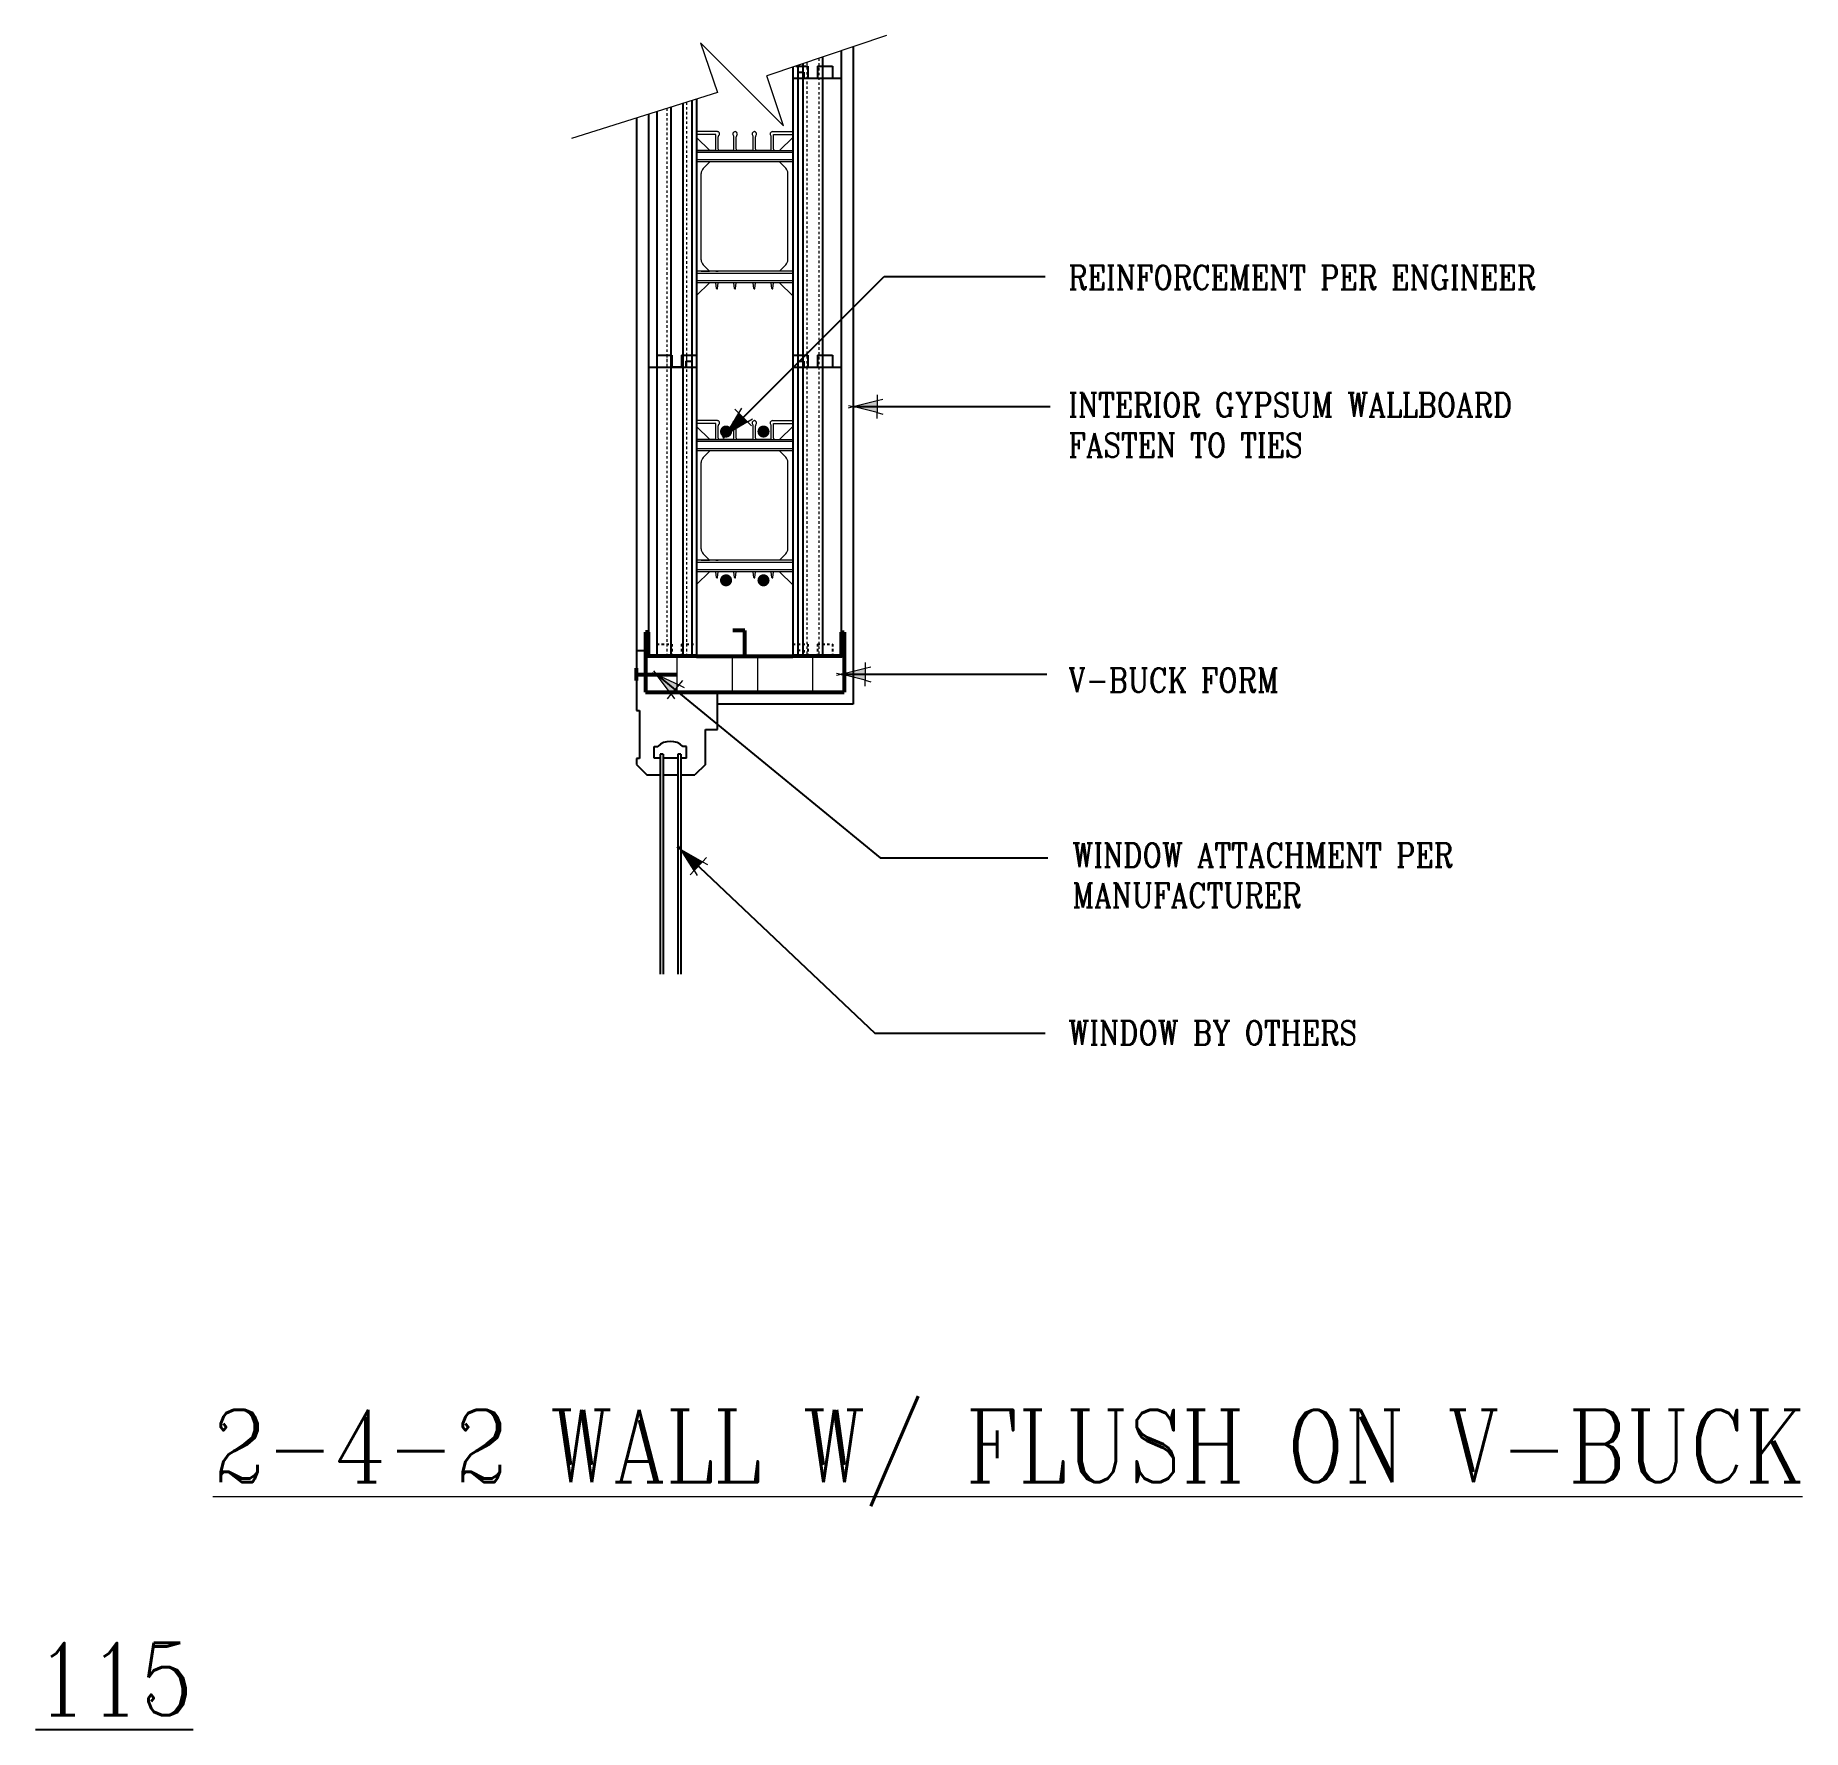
# Model space of a CAD drawing. Header units: inches. Extents: x -0.3 to 73, y 14.1 to 84.4.
import ezdxf

# ---------------------------------------------------------------- set-up
doc = ezdxf.new("R2010")
doc.units = ezdxf.units.IN
doc.header["$MEASUREMENT"] = 0
doc.linetypes.add('DASHED2', pattern=[0.375, 0.25, -0.125])
doc.linetypes.add('HIDDEN', pattern=[0.375, 0.25, -0.125])
doc.layers.get('Defpoints').update_dxf_attribs({"color": 252})
for name, color, linetype, lineweight in [('A2 Hatch', 8, 'Continuous', 9), ('A5 heavy', 5, 'Continuous', 53), ('DETAILS', 7, 'Continuous', 13), ('DIM', 3, 'Continuous', 13)]:
    doc.layers.add(name, color=color, linetype=linetype, lineweight=lineweight)
doc.styles.add('ARCTEXT', font='arctext.shx', dxfattribs={"width": 0.85})
doc.styles.add('RomanC', font='romanc.shx', dxfattribs={"width": 0.85, "height": 5})
doc.dimstyles.new('ARCTEXT 1-1', dxfattribs={"dimscale": 0, "dimtxt": 1, "dimasz": 1, "dimexe": 0.1875, "dimexo": 1, "dimgap": 0.5, "dimtad": 1, "dimdec": 4, "dimzin": 3, "dimdsep": 46, "dimlunit": 4, "dimtxsty": 'ARCTEXT', "dimblk": 'ARCHTICK', "dimcen": 1, "dimclrd": 256, "dimclre": 256, "dimclrt": 256, "dimadec": 0, "dimazin": 0, "dimtfac": 1, "dimtdec": 4, "dimtofl": 0, "dimtmove": 2, "dimatfit": 3, "dimldrblk": 'arrow', "dimfxl": 0, "dimtolj": 1, "dimtzin": 0, "dimarcsym": 0})

# ---------------------------------------------------------------- blocks, each defined once
blk = doc.blocks.new('_ArchTick')
at = {"color": 0, "linetype": 'ByBlock', "const_width": 0.15}
blk.add_lwpolyline([(-0.5, -0.5), (0.5, 0.5)], dxfattribs=at)
blk = doc.blocks.new('arrow')
at = {"layer": 'DIM'}
blk.add_hatch(color=253, dxfattribs=at).paths.add_polyline_path([(-2, 0.5), (-2, -0.5), (0, 0)])
at = {"layer": 'DIM', "lineweight": 9}
for points in [[(-2, 0.98), (-2, 0.5), (-2.47, 0.62)], [(0.37, 0.09), (0, 0)], [(0.37, -0.09), (0, 0)], [(-2, -0.98), (-2, -0.5), (-2.47, -0.62)]]:
    blk.add_lwpolyline(points, dxfattribs=at)
at = {"layer": 'DIM', "lineweight": 15}
blk.add_lwpolyline([(0, 0), (-2, -0.5), (-2, 0.5), (0, 0)], dxfattribs=at)

msp = doc.modelspace()

# ---------------------------------------------------------------- linework, layer by layer
at = {"color": 1}
for p, q in [((33.119, 83.809), (33.119, 70.671)), ((31.119, 83.13), (31.119, 70.671)), ((31.239, 83.171), (31.744, 83.171)), ((31.319, 83.198), (31.319, 70.671)), ((31.319, 82.921), (31.569, 82.921)), ((31.534, 83.271), (31.534, 70.671)), ((31.569, 82.921), (31.569, 82.671)), ((31.744, 83.171), (31.744, 82.671)), ((32.144, 83.171), (32.144, 82.671)), ((32.144, 83.171), (32.769, 83.171)), ((32.354, 83.549), (32.354, 70.671)), ((32.769, 83.171), (32.769, 82.671)), ((31.119, 82.671), (33.119, 82.671)), ((31.119, 82.671), (31.319, 82.671)), ((31.534, 82.671), (33.119, 82.671)), ((26.044, 81.46), (26.044, 70.671)), ((26.544, 81.617), (26.544, 70.671)), ((26.919, 81.734), (26.919, 70.671)), ((27.119, 81.797), (27.119, 70.671)), ((25.119, 81.171), (25.119, 70.671)), ((25.469, 81.28), (25.469, 70.671)), ((25.119, 70.671), (27.119, 70.671)), ((25.119, 70.671), (25.119, 58.671)), ((25.119, 70.671), (26.669, 70.671)), ((25.469, 71.171), (26.094, 71.171)), ((25.469, 71.171), (25.469, 58.671)), ((26.044, 71.171), (26.044, 58.671)), ((26.544, 70.671), (26.044, 70.671)), ((26.094, 71.171), (26.094, 70.671)), ((26.494, 71.171), (26.494, 70.671)), ((26.494, 71.171), (27.119, 71.171)), ((26.544, 71.171), (26.544, 58.671)), ((26.669, 70.921), (26.669, 70.671)), ((26.669, 70.921), (26.919, 70.921)), ((26.919, 70.921), (26.919, 58.671)), ((26.919, 70.671), (27.119, 70.671)), ((27.119, 71.171), (27.119, 58.671)), ((31.119, 71.171), (31.119, 58.671)), ((31.119, 71.171), (31.744, 71.171)), ((31.119, 70.671), (33.119, 70.671)), ((31.119, 70.671), (31.319, 70.671)), ((31.319, 70.921), (31.319, 58.671)), ((31.319, 70.921), (31.569, 70.921)), ((31.534, 70.671), (33.119, 70.671)), ((31.534, 70.671), (31.534, 58.671)), ((31.569, 70.921), (31.569, 70.671)), ((31.744, 71.171), (31.744, 70.671)), ((32.144, 71.171), (32.144, 70.671)), ((32.144, 71.171), (32.769, 71.171)), ((32.354, 70.671), (32.354, 58.671)), ((32.769, 71.171), (32.769, 70.671)), ((33.119, 70.671), (33.119, 58.671)), ((25.119, 58.671), (27.119, 58.671)), ((31.119, 58.671), (33.119, 58.671))]:
    msp.add_line(p, q, dxfattribs=at)
at = {"ltscale": 0.15}
for p, q in [((33.619, 83.978), (33.619, 56.671)), ((24.619, 81.014), (24.619, 56.671)), ((26.094, 70.671), (26.494, 70.671)), ((24.994, 58.89), (24.619, 58.89)), ((24.619, 56.671), (24.619, 56.421)), ((27.988, 55.621), (27.988, 57.171)), ((33.619, 56.671), (27.988, 56.671)), ((24.619, 56.421), (24.744, 56.421)), ((24.744, 56.421), (24.744, 54.421)), ((27.488, 54.171), (27.488, 55.621)), ((27.488, 55.621), (27.988, 55.621)), ((24.744, 54.421), (24.619, 54.421)), ((24.619, 54.421), (24.619, 54.171)), ((25.362, 54.436), (25.362, 54.918)), ((25.362, 54.918), (25.508, 54.918)), ((25.609, 54.436), (25.362, 54.436)), ((25.609, 54.597), (25.609, 45.47)), ((25.734, 54.597), (25.609, 54.597)), ((25.734, 54.597), (25.734, 45.47)), ((26.339, 54.436), (25.734, 54.436)), ((26.339, 54.597), (26.339, 45.47)), ((26.464, 54.597), (26.339, 54.597)), ((26.464, 54.597), (26.464, 45.47)), ((26.7, 54.436), (26.464, 54.436)), ((26.7, 54.918), (26.553, 54.918)), ((26.7, 54.436), (26.7, 54.918)), ((24.619, 54.171), (25.053, 53.737)), ((25.053, 53.737), (25.609, 53.737)), ((25.734, 53.737), (26.339, 53.737)), ((26.464, 53.737), (27.053, 53.737)), ((27.488, 54.171), (27.053, 53.737))]:
    msp.add_line(p, q, dxfattribs=at)
at = {"color": 1, "linetype": 'HIDDEN', "ltscale": 0.02}
for p, q in [((31.239, 83.171), (31.744, 83.171)), ((31.319, 82.921), (31.569, 82.921)), ((31.569, 82.921), (31.569, 82.671)), ((31.744, 83.171), (31.744, 82.671)), ((32.144, 83.171), (32.144, 82.671)), ((32.144, 83.171), (32.769, 83.171)), ((32.769, 83.171), (32.769, 82.671)), ((25.469, 71.171), (26.094, 71.171)), ((26.094, 71.171), (26.094, 70.671)), ((26.494, 71.171), (26.494, 70.671)), ((26.494, 71.171), (27.119, 71.171)), ((31.119, 71.171), (31.744, 71.171)), ((31.319, 70.921), (31.569, 70.921)), ((31.569, 70.921), (31.569, 70.671)), ((31.744, 71.171), (31.744, 70.671)), ((32.144, 71.171), (32.144, 70.671)), ((32.144, 71.171), (32.769, 71.171)), ((32.769, 71.171), (32.769, 70.671)), ((25.469, 59.171), (26.094, 59.171)), ((26.094, 59.171), (26.094, 58.671)), ((26.494, 59.171), (26.494, 58.671)), ((26.494, 59.171), (27.119, 59.171)), ((31.119, 59.171), (31.744, 59.171)), ((31.319, 58.921), (31.569, 58.921)), ((31.569, 58.921), (31.569, 58.671)), ((31.744, 59.171), (31.744, 58.671)), ((32.144, 59.171), (32.144, 58.671)), ((32.144, 59.171), (32.769, 59.171)), ((32.769, 59.171), (32.769, 58.671))]:
    msp.add_line(p, q, dxfattribs=at)
at = {"ltscale": 0.15, "const_width": 0.25}
for points in [[(28.218, 67.997, 1), (28.468, 67.997, 1)], [(29.773, 67.997, 1), (30.023, 67.997, 1)], [(28.218, 61.82, 1), (28.468, 61.82, 1)], [(29.773, 61.82, 1), (30.023, 61.82, 1)]]:
    msp.add_lwpolyline(points, format="xyb", close=True, dxfattribs=at)
at = {"ltscale": 0.15}
msp.add_arc((26.031, 54.395), 0.739, 45, 135, dxfattribs=at)
at = {"layer": 'A2 Hatch', "linetype": 'DASHED2', "ltscale": 0.15}
for p, q in [((31.694, 83.325), (31.694, 70.671)), ((32.194, 83.495), (32.194, 70.671)), ((26.704, 81.667), (26.704, 70.671)), ((25.884, 81.41), (25.884, 70.671)), ((25.884, 71.171), (25.884, 58.671)), ((26.704, 71.171), (26.704, 58.671)), ((31.694, 70.671), (31.694, 58.671)), ((32.194, 70.671), (32.194, 58.671))]:
    msp.add_line(p, q, dxfattribs=at)
at = {"layer": 'A2 Hatch', "ltscale": 0.15}
for p, q in [((26.297, 58.671), (26.297, 57.171)), ((28.591, 58.671), (28.591, 57.171)), ((29.646, 58.671), (29.646, 57.171)), ((31.933, 58.671), (31.933, 57.171))]:
    msp.add_line(p, q, dxfattribs=at)
at = {"layer": 'A5 heavy', "ltscale": 0.15}
for p, q in [((24.994, 59.671), (24.994, 57.171)), ((25.119, 59.671), (24.994, 59.671)), ((29.119, 59.733), (28.629, 59.733)), ((29.119, 58.671), (29.119, 59.733)), ((33.119, 59.671), (33.244, 59.671)), ((33.244, 59.671), (33.244, 57.171)), ((24.619, 57.666), (24.619, 58.166)), ((27.119, 58.671), (31.119, 58.671)), ((24.619, 57.916), (26.28, 57.916)), ((24.994, 57.171), (33.244, 57.171))]:
    msp.add_line(p, q, dxfattribs=at)
for points in [[(27.119, 58.671), (25.119, 58.671), (25.119, 59.671)], [(33.119, 59.671), (33.119, 58.671), (31.119, 58.671)]]:
    msp.add_lwpolyline(points, dxfattribs=at)
at = {"layer": 'DETAILS', "color": 6, "lineweight": 20}
for p, q in [((27.987, 80.451), (27.119, 80.451)), ((27.919, 80.326), (27.119, 80.326)), ((27.669, 79.671), (27.119, 80.202)), ((27.919, 79.721), (27.919, 80.326)), ((28.019, 79.721), (28.019, 80.239)), ((28.669, 79.721), (28.669, 80.239)), ((28.769, 79.721), (28.769, 80.239)), ((29.469, 79.721), (29.469, 80.239)), ((29.569, 79.721), (29.569, 80.239)), ((30.219, 79.721), (30.219, 80.239)), ((30.269, 80.451), (31.119, 80.451)), ((30.319, 79.721), (30.319, 80.326)), ((30.319, 80.326), (31.119, 80.326)), ((30.569, 79.671), (31.119, 80.202)), ((27.119, 79.671), (27.669, 79.671)), ((27.869, 79.671), (27.119, 79.671)), ((27.119, 79.671), (31.119, 79.671)), ((31.119, 79.581), (27.119, 79.581)), ((31.119, 79.281), (27.119, 79.281)), ((27.869, 79.671), (28.069, 79.671)), ((28.619, 79.671), (28.069, 79.671)), ((28.619, 79.671), (28.819, 79.671)), ((29.419, 79.671), (28.819, 79.671)), ((29.419, 79.671), (29.619, 79.671)), ((30.169, 79.671), (29.619, 79.671)), ((30.169, 79.671), (30.369, 79.671)), ((30.369, 79.671), (30.569, 79.671)), ((31.119, 79.191), (27.119, 79.191)), ((27.309, 75.126), (27.309, 78.707)), ((27.669, 79.191), (27.397, 78.919)), ((30.569, 79.191), (30.821, 78.939)), ((30.909, 75.126), (30.909, 78.727)), ((27.659, 74.651), (27.397, 74.913)), ((30.559, 74.651), (30.821, 74.913)), ((31.119, 74.651), (27.119, 74.651)), ((31.119, 74.561), (27.119, 74.561)), ((31.119, 74.261), (27.119, 74.261)), ((31.119, 74.171), (27.119, 74.171)), ((27.659, 74.171), (27.119, 73.651)), ((27.309, 74.651), (27.659, 74.651)), ((27.919, 74.651), (28.019, 74.651)), ((27.949, 73.937), (27.919, 74.171)), ((27.988, 73.937), (28.019, 74.171)), ((28.699, 73.937), (28.669, 74.171)), ((28.738, 73.937), (28.769, 74.171)), ((29.499, 73.937), (29.469, 74.171)), ((29.538, 73.937), (29.569, 74.171)), ((30.249, 73.937), (30.219, 74.171)), ((30.288, 73.937), (30.319, 74.171)), ((30.559, 74.171), (31.119, 73.637)), ((27.987, 68.451), (27.119, 68.451)), ((27.919, 68.326), (27.119, 68.326)), ((27.919, 67.721), (27.919, 68.326)), ((30.269, 68.451), (31.119, 68.451)), ((30.319, 67.721), (30.319, 68.326)), ((30.319, 68.326), (31.119, 68.326)), ((27.669, 67.671), (27.119, 68.202)), ((27.119, 67.671), (27.669, 67.671)), ((27.869, 67.671), (27.119, 67.671)), ((27.119, 67.671), (31.119, 67.671)), ((31.119, 67.581), (27.119, 67.581)), ((27.869, 67.671), (28.069, 67.671)), ((28.019, 67.721), (28.019, 68.239)), ((28.619, 67.671), (28.069, 67.671)), ((28.619, 67.671), (28.819, 67.671)), ((28.669, 67.721), (28.669, 68.239)), ((28.769, 67.721), (28.769, 68.239)), ((29.419, 67.671), (28.819, 67.671)), ((29.419, 67.671), (29.619, 67.671)), ((29.469, 67.721), (29.469, 68.239)), ((29.569, 67.721), (29.569, 68.239)), ((30.169, 67.671), (29.619, 67.671)), ((30.169, 67.671), (30.369, 67.671)), ((30.219, 67.721), (30.219, 68.239)), ((30.369, 67.671), (30.569, 67.671)), ((30.569, 67.671), (31.119, 68.202)), ((31.119, 67.281), (27.119, 67.281)), ((31.119, 67.191), (27.119, 67.191)), ((27.669, 67.191), (27.397, 66.919)), ((30.569, 67.191), (30.821, 66.939)), ((27.309, 63.126), (27.309, 66.707)), ((30.909, 63.126), (30.909, 66.727)), ((31.119, 62.651), (27.119, 62.651)), ((31.119, 62.561), (27.119, 62.561)), ((27.309, 62.651), (27.659, 62.651)), ((27.659, 62.651), (27.397, 62.913)), ((27.919, 62.651), (28.019, 62.651)), ((30.559, 62.651), (30.821, 62.913)), ((31.119, 62.261), (27.119, 62.261)), ((31.119, 62.171), (27.119, 62.171)), ((27.659, 62.171), (27.119, 61.651)), ((27.949, 61.937), (27.919, 62.171)), ((27.988, 61.937), (28.019, 62.171)), ((28.699, 61.937), (28.669, 62.171)), ((28.738, 61.937), (28.769, 62.171)), ((29.499, 61.937), (29.469, 62.171)), ((29.538, 61.937), (29.569, 62.171)), ((30.249, 61.937), (30.219, 62.171)), ((30.288, 61.937), (30.319, 62.171)), ((30.559, 62.171), (31.119, 61.637))]:
    msp.add_line(p, q, dxfattribs=at)
for centre, radius, start, end in [((27.981, 80.36), 0.0912, 307.48633, 93.47657), ((28.08, 80.243), 0.0619, 134.99032, 183.92634), ((28.719, 80.357), 0.0936, 311.72787, 228.27213), ((28.569, 80.239), 0.1, 0, 28.69724), ((28.869, 80.239), 0.1, 151.30276, 180), ((29.519, 80.357), 0.0936, 311.72787, 228.27213), ((29.369, 80.239), 0.1, 0, 28.69724), ((29.669, 80.239), 0.1, 151.30276, 180), ((30.269, 80.357), 0.0936, 90, 228.27204), ((30.106, 80.236), 0.112, 1.59973, 27.09751), ((27.869, 79.721), 0.05, 270, 0), ((28.069, 79.721), 0.05, 180, 270), ((28.619, 79.721), 0.05, 270, 0), ((28.819, 79.721), 0.05, 180, 270), ((29.419, 79.721), 0.05, 270, 0), ((29.619, 79.721), 0.05, 180, 270), ((30.169, 79.721), 0.05, 270, 0), ((30.369, 79.721), 0.05, 180, 270), ((27.609, 78.707), 0.3, 135, 180), ((30.609, 78.727), 0.3, 0, 45), ((27.609, 75.126), 0.3, 180, 225), ((30.609, 75.126), 0.3, 315, 0), ((27.969, 73.941), 0.02, 191.30993, 348.69007), ((28.719, 73.941), 0.02, 191.30993, 348.69007), ((29.519, 73.941), 0.02, 191.30993, 348.69007), ((30.269, 73.941), 0.02, 191.30993, 348.69007), ((27.981, 68.36), 0.0912, 307.48633, 93.47657), ((28.08, 68.243), 0.0619, 134.99032, 183.92634), ((28.719, 68.357), 0.0936, 311.72787, 228.27213), ((28.569, 68.239), 0.1, 0, 28.69724), ((28.869, 68.239), 0.1, 151.30276, 180), ((29.519, 68.357), 0.0936, 311.72787, 228.27213), ((29.369, 68.239), 0.1, 0, 28.69724), ((29.669, 68.239), 0.1, 151.30276, 180), ((30.269, 68.357), 0.0936, 90, 228.27204), ((30.106, 68.236), 0.112, 1.59973, 27.09751), ((27.869, 67.721), 0.05, 270, 0), ((28.069, 67.721), 0.05, 180, 270), ((28.619, 67.721), 0.05, 270, 0), ((28.819, 67.721), 0.05, 180, 270), ((29.419, 67.721), 0.05, 270, 0), ((29.619, 67.721), 0.05, 180, 270), ((30.169, 67.721), 0.05, 270, 0), ((30.369, 67.721), 0.05, 180, 270), ((27.609, 66.707), 0.3, 135, 180), ((30.609, 66.727), 0.3, 0, 45), ((27.609, 63.126), 0.3, 180, 225), ((30.609, 63.126), 0.3, 315, 0), ((27.969, 61.941), 0.02, 191.30993, 348.69007), ((28.719, 61.941), 0.02, 191.30993, 348.69007), ((29.519, 61.941), 0.02, 191.30993, 348.69007), ((30.269, 61.941), 0.02, 191.30993, 348.69007)]:
    msp.add_arc(centre, radius, start, end, dxfattribs=at)
at = {"layer": 'DIM'}
for p, q in [((35.003, 84.448), (30.033, 82.762)), ((27.288, 84.139), (27.99, 82.069)), ((30.735, 80.692), (27.288, 84.139)), ((30.735, 80.692), (30.033, 82.762)), ((27.99, 82.069), (21.922, 80.171))]:
    msp.add_line(p, q, dxfattribs=at)

# ---------------------------------------------------------------- texts
at = {"layer": 'Defpoints', "insert": (2.943, 17.698), "char_height": 3, "width": 90.08, "attachment_point": 2, "style": 'RomanC'}
msp.add_mtext('{\\L115\\P}\\P            ', dxfattribs=at)
at = {"layer": 'DIM', "color": 3, "char_height": 1, "width": 22.68955, "attachment_point": 1, "style": 'RomanC'}
for s, insert in [('REINFORCEMENT PER ENGINEER', (42.553, 74.895)), ('INTERIOR GYPSUM WALLBOARD FASTEN TO TIES', (42.553, 69.602)), ('V-BUCK FORM', (42.553, 58.174)), ('WINDOW ATTACHMENT PER MANUFACTURER', (42.722, 50.908)), ('WINDOW BY OTHERS', (42.553, 43.531))]:
    msp.add_mtext(s, dxfattribs=dict(at, insert=insert))
at = {"layer": 'DIM', "insert": (40.04, 27.377), "char_height": 3, "width": 71.4165, "attachment_point": 2, "style": 'RomanC'}
msp.add_mtext('{\\L2-4-2 WALL W/ FLUSH ON V-BUCK}\\P               ', dxfattribs=at)

# ---------------------------------------------------------------- leaders
at = {"layer": 'DIM', "ltscale": 0.15}
for points in [[(28.343, 67.872), (34.907, 74.436), (41.596, 74.436)], [(33.619, 69.031), (41.797, 69.031)], [(25.449, 57.916), (34.741, 50.299), (41.698, 50.299)], [(33.119, 57.921), (41.662, 57.921)], [(26.464, 50.639), (34.515, 43.015), (41.595, 43.015)]]:
    msp.add_leader(points, dimstyle='ARCTEXT 1-1', override={"dimscale": 1, "dimasz": 0.5, "dimtad": 0}, dxfattribs=at)

doc.saveas('drawing.dxf')
